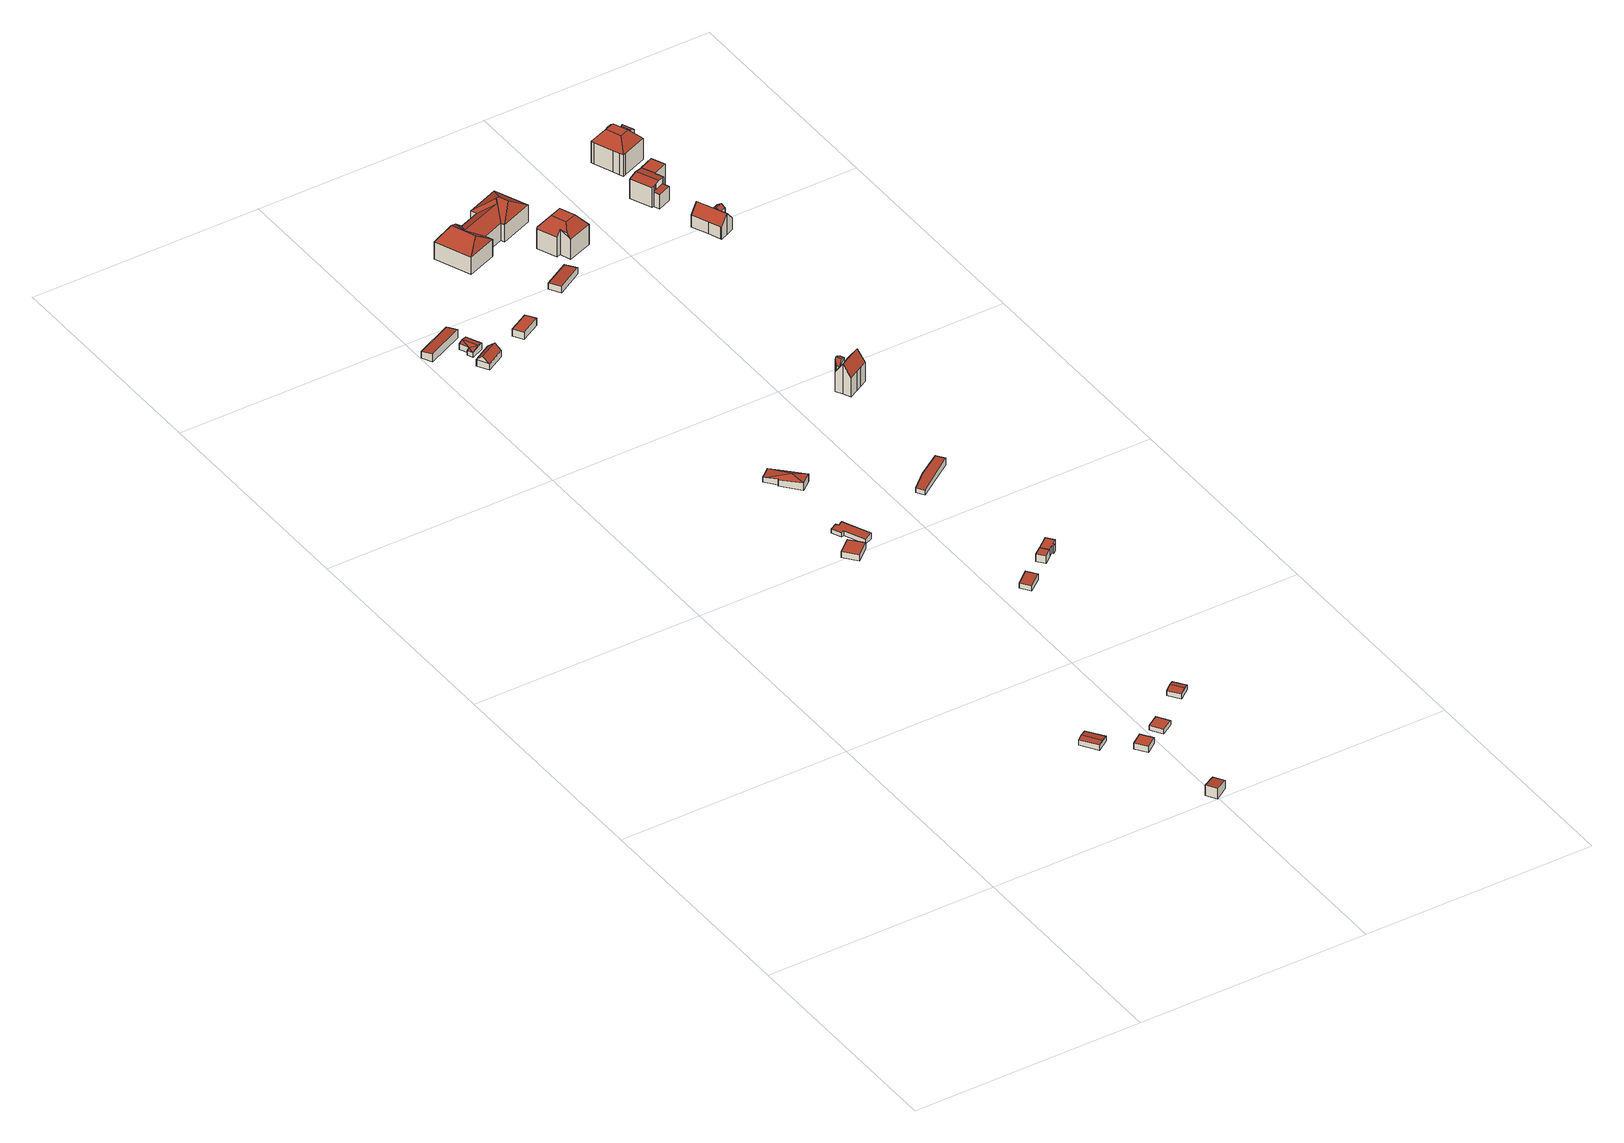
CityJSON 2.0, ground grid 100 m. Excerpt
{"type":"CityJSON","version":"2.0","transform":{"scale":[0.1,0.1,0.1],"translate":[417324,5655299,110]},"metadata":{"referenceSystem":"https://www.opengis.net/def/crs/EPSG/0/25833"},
"CityObjects":{
"building1":{"type":"Building","attributes":{"Dachtyp_tdc":"tdcGableRoof","Gemeindeschluessel":14612000,"Dachneigung":12.07,"QualitaetDacherkennung":87,"Geometrietyp2DReferenz":"3000","measuredHeight":3,"function":"31001_9998","roofType":"3100"},"geometry":[{"type":"Solid","lod":"2","boundaries":[[[[0,1,2,3]],[[1,4,5,2]],[[4,6,7,5]],[[6,0,3,7]],[[4,1,8]],[[0,6,9]],[[1,0,9,8]],[[6,4,8,9]],[[3,2,5,7]]]],"semantics":{"surfaces":[{"type":"WallSurface"},{"type":"RoofSurface"},{"type":"GroundSurface"}],"values":[[0,0,0,0,0,0,1,1,2]]}}]},
"building2":{"type":"Building","attributes":{"Dachtyp_tdc":"tdcPolyFlatRoof","Gemeindeschluessel":14612000,"Dachneigung":8.48,"QualitaetDacherkennung":44,"Geometrietyp2DReferenz":"3000","measuredHeight":4.78,"function":"31001_9998","roofType":"2100"},"geometry":[{"type":"Solid","lod":"2","boundaries":[[[[10,11,12,13]],[[11,14,15,12]],[[14,16,17,15]],[[16,10,13,17]],[[16,14,11,10]],[[13,12,15,17]]]],"semantics":{"surfaces":[{"type":"WallSurface"},{"type":"RoofSurface"},{"type":"GroundSurface"}],"values":[[0,0,0,0,1,2]]}}]},
"building3":{"type":"Building","attributes":{"Dachtyp_tdc":"tdcPolyFlatRoof","Gemeindeschluessel":14612000,"Dachneigung":0,"QualitaetDacherkennung":77,"Geometrietyp2DReferenz":"3000","measuredHeight":2.65,"function":"31001_9998","roofType":"1000"},"geometry":[{"type":"Solid","lod":"2","boundaries":[[[[18,19,20,21]],[[19,22,23,20]],[[22,24,25,23]],[[24,18,21,25]],[[24,22,19,18]],[[21,20,23,25]]]],"semantics":{"surfaces":[{"type":"WallSurface"},{"type":"RoofSurface"},{"type":"GroundSurface"}],"values":[[0,0,0,0,1,2]]}}]},
"building4":{"type":"Building","attributes":{"Dachtyp_tdc":"tdcPolyFlatRoof","Gemeindeschluessel":14612000,"Dachneigung":0,"QualitaetDacherkennung":82,"Geometrietyp2DReferenz":"3000","measuredHeight":2.19,"function":"31001_9998","roofType":"1000"},"geometry":[{"type":"Solid","lod":"2","boundaries":[[[[26,27,28,29]],[[27,30,31,28]],[[30,32,33,31]],[[32,26,29,33]],[[32,30,27,26]],[[29,28,31,33]]]],"semantics":{"surfaces":[{"type":"WallSurface"},{"type":"RoofSurface"},{"type":"GroundSurface"}],"values":[[0,0,0,0,1,2]]}}]},
"building5":{"type":"Building","attributes":{"Dachtyp_tdc":"tdcPolyFlatRoof","Gemeindeschluessel":14612000,"Dachneigung":9.57,"QualitaetDacherkennung":80,"Geometrietyp2DReferenz":"3000","measuredHeight":3.84,"function":"31001_9998","roofType":"2100"},"geometry":[{"type":"Solid","lod":"2","boundaries":[[[[34,35,36,37]],[[35,38,39,36]],[[38,40,41,39]],[[40,34,37,41]],[[40,38,35,34]],[[37,36,39,41]]]],"semantics":{"surfaces":[{"type":"WallSurface"},{"type":"RoofSurface"},{"type":"GroundSurface"}],"values":[[0,0,0,0,1,2]]}}]},
"building6":{"type":"Building","attributes":{"Dachtyp_tdc":"tdcPolyFlatRoof","Gemeindeschluessel":14612000,"Dachneigung":0,"QualitaetDacherkennung":84,"Geometrietyp2DReferenz":"3000","measuredHeight":2.75,"function":"31001_9998","roofType":"1000"},"geometry":[{"type":"Solid","lod":"2","boundaries":[[[[42,43,44,45]],[[43,46,47,44]],[[46,48,49,47]],[[48,42,45,49]],[[48,46,43,42]],[[45,44,47,49]]]],"semantics":{"surfaces":[{"type":"WallSurface"},{"type":"RoofSurface"},{"type":"GroundSurface"}],"values":[[0,0,0,0,1,2]]}}]},
"building7":{"type":"Building","attributes":{"Dachtyp_tdc":"tdcGableRoof","Gemeindeschluessel":14612000,"Dachneigung":42.56,"QualitaetDacherkennung":61,"Geometrietyp2DReferenz":"3000","measuredHeight":5.54,"function":"31001_9998","roofType":"3100"},"geometry":[{"type":"Solid","lod":"2","boundaries":[[[[50,51,52,53]],[[54,55,56,57]],[[58,59,55,54]],[[59,51,56,55]],[[51,50,57,56]],[[50,58,54,57]],[[51,59,52]],[[58,50,53]],[[59,58,53,52]]]],"semantics":{"surfaces":[{"type":"RoofSurface"},{"type":"GroundSurface"},{"type":"WallSurface"}],"values":[[0,1,2,2,2,2,2,2,0]]}}]},
"building8":{"type":"Building","attributes":{"Dachtyp_tdc":"tdcFreeFormRoof","Gemeindeschluessel":14612000,"Dachneigung":11.34,"QualitaetDacherkennung":81,"Geometrietyp2DReferenz":"3000","measuredHeight":3.52,"function":"31001_9998","roofType":"5000"},"geometry":[{"type":"Solid","lod":"2","boundaries":[[[[60,61,62,63]],[[61,64,65,62]],[[64,66,67,65]],[[66,68,69,67]],[[68,70,71,69]],[[70,60,63,71]],[[72,66,73]],[[66,72,68]],[[66,61,73]],[[61,66,64]],[[73,60,70,72]],[[61,60,73]],[[70,68,72]],[[63,62,65,67,69,71]]]],"semantics":{"surfaces":[{"type":"WallSurface"},{"type":"RoofSurface"},{"type":"GroundSurface"}],"values":[[0,0,0,0,0,0,1,1,1,1,1,0,0,2]]}}]},
"building9":{"type":"Building","attributes":{"Dachtyp_tdc":"tdcPolyFlatRoof","Gemeindeschluessel":14612000,"Dachneigung":9.12,"QualitaetDacherkennung":78,"Geometrietyp2DReferenz":"3000","measuredHeight":2.72,"function":"31001_9998","roofType":"2100"},"geometry":[{"type":"Solid","lod":"2","boundaries":[[[[74,75,76,77]],[[75,78,79,76]],[[78,80,81,79]],[[80,82,83,81]],[[82,84,85,83]],[[84,86,87,85]],[[86,88,89,87]],[[88,74,77,89]],[[88,86,84,82,80,78,75,74]],[[77,76,79,81,83,85,87,89]]]],"semantics":{"surfaces":[{"type":"WallSurface"},{"type":"RoofSurface"},{"type":"GroundSurface"}],"values":[[0,0,0,0,0,0,0,0,1,2]]}}]},
"building10":{"type":"Building","attributes":{"Dachtyp_tdc":"tdcGableRoof","Gemeindeschluessel":14612000,"Dachneigung":13.37,"QualitaetDacherkennung":82,"Geometrietyp2DReferenz":"3000","measuredHeight":2.87,"function":"31001_9998","roofType":"3100"},"geometry":[{"type":"Solid","lod":"2","boundaries":[[[[90,91,92,93]],[[91,94,95,92]],[[94,96,97,95]],[[96,90,93,97]],[[94,91,98]],[[90,96,99]],[[91,90,99,98]],[[96,94,98,99]],[[93,92,95,97]]]],"semantics":{"surfaces":[{"type":"WallSurface"},{"type":"RoofSurface"},{"type":"GroundSurface"}],"values":[[0,0,0,0,0,0,1,1,2]]}}]},
"building11":{"type":"Building","attributes":{"Dachtyp_tdc":"tdcFreeFormRoof","Gemeindeschluessel":14612000,"Dachneigung":12.2,"QualitaetDacherkennung":34,"Geometrietyp2DReferenz":"3000","measuredHeight":4.51,"function":"31001_9998","roofType":"5000"},"geometry":[{"type":"Solid","lod":"2","boundaries":[[[[100,101,102,103]],[[101,104,105,102]],[[104,106,107,105]],[[106,108,109,107]],[[108,110,111,109]],[[110,112,113,111]],[[112,114,115,113]],[[114,100,103,115]],[[116,106,104,101,117]],[[116,118,108,106]],[[112,110,118,116]],[[116,117,100,114,112]],[[110,108,118]],[[101,100,117]],[[103,102,105,107,109,111,113,115]]]],"semantics":{"surfaces":[{"type":"WallSurface"},{"type":"RoofSurface"},{"type":"GroundSurface"}],"values":[[0,0,0,0,0,0,0,0,1,1,1,1,0,0,2]]}}]},
"building12":{"type":"Building","attributes":{"Dachtyp_tdc":"tdcPolyFlatRoof","Gemeindeschluessel":14612000,"Dachneigung":3.06,"QualitaetDacherkennung":69,"Geometrietyp2DReferenz":"3000","measuredHeight":3.44,"function":"31001_9998","roofType":"2100"},"geometry":[{"type":"Solid","lod":"2","boundaries":[[[[119,120,121,122]],[[120,123,124,121]],[[123,125,126,124]],[[125,119,122,126]],[[125,123,120,119]],[[122,121,124,126]]]],"semantics":{"surfaces":[{"type":"WallSurface"},{"type":"RoofSurface"},{"type":"GroundSurface"}],"values":[[0,0,0,0,1,2]]}}]},
"building13":{"type":"Building","attributes":{"Dachtyp_tdc":"tdcPolyFlatRoof","Gemeindeschluessel":14612000,"Dachneigung":4.94,"QualitaetDacherkennung":33,"Geometrietyp2DReferenz":"3000","measuredHeight":2.9,"function":"31001_9998","roofType":"2100"},"geometry":[{"type":"Solid","lod":"2","boundaries":[[[[127,128,129,130]],[[128,131,132,129]],[[131,133,134,132]],[[133,127,130,134]],[[133,131,128,127]],[[130,129,132,134]]]],"semantics":{"surfaces":[{"type":"WallSurface"},{"type":"RoofSurface"},{"type":"GroundSurface"}],"values":[[0,0,0,0,1,2]]}}]},
"building14":{"type":"Building","attributes":{"Dachtyp_tdc":"tdcPolyFlatRoof","Gemeindeschluessel":14612000,"Dachneigung":0,"QualitaetDacherkennung":64,"Geometrietyp2DReferenz":"3000","measuredHeight":3.46,"function":"31001_9998","roofType":"1000"},"geometry":[{"type":"Solid","lod":"2","boundaries":[[[[135,136,137,138]],[[136,139,140,137]],[[139,141,142,140]],[[141,135,138,142]],[[141,139,136,135]],[[138,137,140,142]]]],"semantics":{"surfaces":[{"type":"WallSurface"},{"type":"RoofSurface"},{"type":"GroundSurface"}],"values":[[0,0,0,0,1,2]]}}]},
"building15":{"type":"Building","attributes":{"Dachtyp_tdc":"tdcPolyFlatRoof","Gemeindeschluessel":14612000,"Dachneigung":0,"QualitaetDacherkennung":74,"Geometrietyp2DReferenz":"3000","measuredHeight":3.25,"function":"31001_9998","roofType":"1000"},"geometry":[{"type":"Solid","lod":"2","boundaries":[[[[143,136,144,145]],[[136,135,146,144]],[[135,147,148,146]],[[147,149,150,148]],[[149,151,152,150]],[[151,153,154,152]],[[153,155,156,154]],[[155,143,145,156]],[[155,153,151,149,147,135,136,143]],[[145,144,146,148,150,152,154,156]]]],"semantics":{"surfaces":[{"type":"WallSurface"},{"type":"RoofSurface"},{"type":"GroundSurface"}],"values":[[0,0,0,0,0,0,0,0,1,2]]}}]},
"building16":{"type":"Building","attributes":{"Dachtyp_tdc":"tdcPolyFlatRoof","Gemeindeschluessel":14612000,"Dachneigung":3.04,"QualitaetDacherkennung":53,"Geometrietyp2DReferenz":"3000","measuredHeight":3.17,"function":"31001_9998","roofType":"2100"},"geometry":[{"type":"Solid","lod":"2","boundaries":[[[[157,158,159,160]],[[158,161,162,159]],[[161,163,164,162]],[[163,165,166,164]],[[165,157,160,166]],[[165,163,161,158,157]],[[160,159,162,164,166]]]],"semantics":{"surfaces":[{"type":"WallSurface"},{"type":"RoofSurface"},{"type":"GroundSurface"}],"values":[[0,0,0,0,0,1,2]]}}]},
"building17":{"type":"Building","attributes":{"Dachtyp_tdc":"tdcPolyFlatRoof","Gemeindeschluessel":14612000,"Dachneigung":4.28,"QualitaetDacherkennung":67,"Geometrietyp2DReferenz":"3000","measuredHeight":3.02,"function":"31001_9998","roofType":"2100"},"geometry":[{"type":"Solid","lod":"2","boundaries":[[[[167,168,169,170]],[[168,171,172,169]],[[171,173,174,172]],[[173,175,176,174]],[[175,177,178,176]],[[177,167,170,178]],[[177,175,173,171,168,167]],[[170,169,172,174,176,178]]]],"semantics":{"surfaces":[{"type":"WallSurface"},{"type":"RoofSurface"},{"type":"GroundSurface"}],"values":[[0,0,0,0,0,0,1,2]]}}]},
"building18":{"type":"Building","attributes":{"Dachtyp_tdc":"tdcFreeFormRoof","Gemeindeschluessel":14612000,"Dachneigung":33.62,"QualitaetDacherkennung":10,"Geometrietyp2DReferenz":"3000","measuredHeight":12.98,"function":"31001_9998","roofType":"5000"},"geometry":[{"type":"Solid","lod":"2","boundaries":[[[[179,180,181,182,183,184,185,186,187,188,189,190]],[[191,192,180,179]],[[192,193,181,180]],[[193,194,182,181]],[[194,195,183,182]],[[196,197,186,185]],[[195,198,184,183]],[[198,196,185,184]],[[197,199,187,186]],[[199,200,188,187]],[[200,201,189,188]],[[201,202,190,189]],[[202,191,179,190]],[[196,203,197]],[[204,203,196]],[[203,204,205]],[[201,204,202]],[[204,201,205]],[[205,201,200]],[[203,205,200,199]],[[203,199,197]],[[206,207,208,204,196,198]],[[209,210,206,198,195]],[[209,195,194]],[[210,209,194,193]],[[207,206,210,193,192]],[[208,207,192,191]],[[204,208,191,202]]]],"semantics":{"surfaces":[{"type":"GroundSurface"},{"type":"WallSurface"},{"type":"RoofSurface"}],"values":[[0,1,1,1,1,1,1,1,1,1,1,1,1,2,2,2,2,2,2,2,2,2,2,2,2,2,2,2]]}}]},
"building19":{"type":"Building","attributes":{"Dachtyp_tdc":"tdcFreeFormRoof","Gemeindeschluessel":14612000,"Dachneigung":55,"QualitaetDacherkennung":64,"Geometrietyp2DReferenz":"3000","measuredHeight":14.3,"function":"31001_9998","roofType":"5000"},"geometry":[{"type":"Solid","lod":"2","boundaries":[[[[211,212,213,214]],[[212,215,216,213]],[[215,217,218,216]],[[217,219,220,218]],[[219,221,222,220]],[[221,223,224,222]],[[223,225,226,224]],[[225,227,228,226]],[[227,229,230,228]],[[229,211,214,230]],[[231,232,217,215,212,233,234]],[[223,221,219,232,231,235]],[[223,235,236,237,225]],[[237,236,234,233,211,229,227]],[[236,235,231,234]],[[227,225,237]],[[219,217,232]],[[212,211,233]],[[214,213,216,218,220,222,224,226,228,230]]]],"semantics":{"surfaces":[{"type":"WallSurface"},{"type":"RoofSurface"},{"type":"GroundSurface"}],"values":[[0,0,0,0,0,0,0,0,0,0,1,1,1,1,1,0,0,0,2]]}}]},
"building20":{"type":"Building","attributes":{"Gemeindeschluessel":14612000,"Geometrietyp2DReferenz":"3000","function":"31001_3043","roofType":"9999"},"children":["building20-1","building20-2"]},
"building20-1":{"type":"BuildingPart","attributes":{"Dachtyp_tdc":"tdcFreeFormRoof","Dachneigung":61.05,"QualitaetDacherkennung":32,"Geometrietyp2DReferenz":"3000","measuredHeight":11.68,"roofType":"5000"},"parents":["building20"],"geometry":[{"type":"MultiSurface","lod":"2","boundaries":[[[238,239,240,241]],[[239,242,243,240]],[[242,244,245,243]],[[244,246,247,245]],[[246,248,249,250,247]],[[238,251,252,242,239]],[[251,248,246,244,252]],[[238,253,248,251]],[[244,242,252]],[[241,240,243,245,247,250]]],"semantics":{"surfaces":[{"type":"WallSurface"},{"type":"RoofSurface"},{"type":"GroundSurface"}],"values":[0,0,0,0,0,1,1,0,0,2]}}]},
"building20-2":{"type":"BuildingPart","attributes":{"Dachtyp_tdc":"tdcGableRoof","Dachneigung":54.4,"QualitaetDacherkennung":65,"Geometrietyp2DReferenz":"3000","measuredHeight":13.7,"roofType":"3100"},"parents":["building20"],"geometry":[{"type":"MultiSurface","lod":"2","boundaries":[[[254,255,256,257]],[[255,258,259,256]],[[258,260,261,259]],[[260,262,263,261]],[[262,264,265,263]],[[264,238,241,265]],[[249,266,267,250]],[[266,268,269,267]],[[268,270,271,269]],[[270,272,273,271]],[[272,254,257,273]],[[268,266,249,253,238,264,262,260,258]],[[258,255,254,272,270,268]],[[257,256,259,261,263,265,241,250,267,269,271,273]]],"semantics":{"surfaces":[{"type":"WallSurface"},{"type":"RoofSurface"},{"type":"GroundSurface"}],"values":[0,0,0,0,0,0,0,0,0,0,0,1,1,2]}}]},
"building21":{"type":"Building","attributes":{"Gemeindeschluessel":14612000,"Geometrietyp2DReferenz":"3000","function":"31001_9998","roofType":"9999"},"children":["building21-1","building21-2"]},
"building21-1":{"type":"BuildingPart","attributes":{"Dachtyp_tdc":"tdcGableRoof","Dachneigung":40.59,"QualitaetDacherkennung":72,"Geometrietyp2DReferenz":"3000","measuredHeight":7.19,"roofType":"3100"},"parents":["building21"],"geometry":[{"type":"MultiSurface","lod":"2","boundaries":[[[274,275,276,277,278]],[[275,279,280,276]],[[279,281,282,283,280]],[[279,275,284]],[[274,281,285]],[[275,274,285,284]],[[281,279,284,285]],[[277,276,280,283]]],"semantics":{"surfaces":[{"type":"WallSurface"},{"type":"RoofSurface"},{"type":"GroundSurface"}],"values":[0,0,0,0,0,1,1,2]}}]},
"building21-2":{"type":"BuildingPart","attributes":{"Dachtyp_tdc":"tdcGableRoof","Dachneigung":49.67,"QualitaetDacherkennung":82,"Geometrietyp2DReferenz":"3000","measuredHeight":9.61,"roofType":"3100"},"parents":["building21"],"geometry":[{"type":"MultiSurface","lod":"2","boundaries":[[[286,287,288,289]],[[287,290,291,288]],[[290,292,293,291]],[[292,278,277,293]],[[282,294,295,283]],[[294,296,297,295]],[[296,298,299,297]],[[298,296,294,282,278,292,290]],[[298,300,301,299]],[[300,302,303,301]],[[302,286,289,303]],[[290,287,286,302,300,298]],[[289,288,291,293,277,283,295,297,299,301,303]]],"semantics":{"surfaces":[{"type":"WallSurface"},{"type":"RoofSurface"},{"type":"GroundSurface"}],"values":[0,0,0,0,0,0,0,1,0,0,0,1,2]}}]},
"building22":{"type":"Building","attributes":{"Gemeindeschluessel":14612000,"Geometrietyp2DReferenz":"3000","function":"31001_9998","roofType":"9999"},"children":["building22-1","building22-2","building22-3"]},
"building22-1":{"type":"BuildingPart","attributes":{"Dachtyp_tdc":"tdcPolyFlatRoof","Dachneigung":0,"QualitaetDacherkennung":64,"Geometrietyp2DReferenz":"3000","measuredHeight":9.62,"roofType":"1000"},"parents":["building22"],"geometry":[{"type":"MultiSurface","lod":"2","boundaries":[[[304,305,306,307,308]],[[305,309,310,306]],[[309,311,312,313,310]],[[311,309,305,304]],[[307,306,310,313]]],"semantics":{"surfaces":[{"type":"WallSurface"},{"type":"RoofSurface"},{"type":"GroundSurface"}],"values":[0,0,0,1,2]}}]},
"building22-2":{"type":"BuildingPart","attributes":{"Dachtyp_tdc":"tdcGableRoof","Dachneigung":10.91,"QualitaetDacherkennung":50,"Geometrietyp2DReferenz":"3000","measuredHeight":9.96,"roofType":"3100"},"parents":["building22"],"geometry":[{"type":"MultiSurface","lod":"2","boundaries":[[[314,315,316,317]],[[315,318,316]],[[319,320,321]],[[319,322,323,320]],[[322,324,325,323]],[[324,326,327,325]],[[326,308,307,327]],[[312,314,317,313]],[[326,324,322,319,328]],[[328,315,314,312,308,326]],[[317,316,329,320,323,325,327,307,313]]],"semantics":{"surfaces":[{"type":"WallSurface"},{"type":"RoofSurface"},{"type":"GroundSurface"}],"values":[0,0,0,0,0,0,0,0,1,1,2]}}]},
"building22-3":{"type":"BuildingPart","attributes":{"Dachtyp_tdc":"tdcPolyFlatRoof","Dachneigung":6.77,"QualitaetDacherkennung":64,"Geometrietyp2DReferenz":"3000","measuredHeight":6.7,"roofType":"2100"},"parents":["building22"],"geometry":[{"type":"MultiSurface","lod":"2","boundaries":[[[330,320,329,316,331]],[[332,321,320,330]],[[318,333,331,316]],[[333,332,330,331]],[[333,318,334,321,332]]],"semantics":{"surfaces":[{"type":"GroundSurface"},{"type":"WallSurface"},{"type":"RoofSurface"}],"values":[0,1,1,1,2]}}]},
"building23":{"type":"Building","attributes":{"Gemeindeschluessel":14612000,"Geometrietyp2DReferenz":"3000","function":"31001_9998","roofType":"9999"},"children":["building23-1","building23-2"]},
"building23-1":{"type":"BuildingPart","attributes":{"Dachtyp_tdc":"tdcCutTentRoof","Dachneigung":48.5,"QualitaetDacherkennung":61,"Geometrietyp2DReferenz":"3000","measuredHeight":14.53,"roofType":"9999"},"parents":["building23"],"geometry":[{"type":"MultiSurface","lod":"2","boundaries":[[[335,336,337,338]],[[336,339,340,337]],[[339,341,342,340]],[[341,343,344,342]],[[343,345,346,344]],[[345,347,348,346]],[[347,349,350,348]],[[349,351,352,350]],[[351,353,354,352]],[[353,355,356,354]],[[355,357,358,356]],[[357,359,360,358]],[[341,339,336,361,362]],[[349,347,345,343,341,362,363]],[[355,353,351,349,363,364]],[[336,335,359,357,355,364,361]],[[364,363,362,361]],[[338,337,340,342,344,346,348,350,352,354,356,358,360]]],"semantics":{"surfaces":[{"type":"WallSurface"},{"type":"RoofSurface"},{"type":"GroundSurface"}],"values":[0,0,0,0,0,0,0,0,0,0,0,0,1,1,1,1,1,2]}}]},
"building23-2":{"type":"BuildingPart","attributes":{"Dachtyp_tdc":"tdcGableRoof","Dachneigung":42.94,"QualitaetDacherkennung":38,"Geometrietyp2DReferenz":"3000","measuredHeight":11.39,"roofType":"3100"},"parents":["building23"],"geometry":[{"type":"MultiSurface","lod":"2","boundaries":[[[365,366,367,360,359]],[[366,368,369,367]],[[368,370,335,338,369]],[[366,365,371]],[[370,368,372]],[[365,370,372,371]],[[368,366,371,372]],[[338,360,367,369]]],"semantics":{"surfaces":[{"type":"WallSurface"},{"type":"RoofSurface"},{"type":"GroundSurface"}],"values":[0,0,0,0,0,1,1,2]}}]}
},
"vertices":[
[792,491,35],[744,562,35],[744,562,10],[792,491,10],[796,598,32],[796,598,10],[845,527,32],[845,527,10],[765,577,40],[814,505,40],
[967,42,60],[1025,81,50],[1025,81,12],[967,42,12],[1053,39,49],[1053,39,12],[995,0,60],[995,0,12],
[901,428,39],[950,463,39],[950,463,12],[901,428,12],[985,415,39],[985,415,12],[937,380,39],[937,380,12],
[1014,496,33],[1065,528,33],[1065,528,12],[1014,496,12],[1097,477,33],[1097,477,12],[1046,445,33],[1046,445,12],
[21,3844,57],[0,3889,49],[0,3889,19],[21,3844,19],[160,3964,49],[160,3964,19],[181,3919,57],[181,3919,19],
[634,2007,44],[694,2058,44],[694,2058,16],[634,2007,16],[741,2004,44],[741,2004,16],[680,1953,44],[680,1953,16],
[170,3686,49],[251,3732,49],[238,3756,75],[156,3710,75],[143,3734,20],[224,3780,20],[251,3732,20],[170,3686,20],[143,3734,51],[224,3780,51],
[215,3808,50],[162,3784,41],[162,3784,20],[215,3808,20],[151,3809,41],[151,3809,20],[164,3815,47],[164,3815,20],[146,3855,47],[146,3855,20],[187,3873,50],[187,3873,20],[163,3862,55],[191,3797,55],
[682,2148,41],[709,2160,45],[709,2160,22],[682,2148,22],[715,2148,45],[715,2148,22],[734,2156,49],[734,2156,22],[787,2037,49],[787,2037,22],[753,2021,43],[753,2021,22],[713,2110,43],[713,2110,22],[701,2105,41],[701,2105,22],
[1234,676,32],[1270,629,32],[1270,629,10],[1234,676,10],[1222,592,32],[1222,592,10],[1186,640,32],[1186,640,10],[1246,610,39],[1210,658,39],
[676,2499,55],[638,2546,49],[638,2546,26],[676,2499,26],[659,2563,49],[659,2563,26],[681,2581,49],[681,2581,26],[720,2534,53],[720,2534,26],[782,2456,60],[782,2456,26],[737,2419,60],[737,2419,26],[673,2496,53],[673,2496,26],[725,2480,72],[645,2536,51],[782,2456,61],
[378,3771,57],[354,3814,55],[354,3814,23],[378,3771,23],[441,3862,55],[441,3862,23],[465,3819,57],[465,3819,23],
[1172,1493,44],[1116,1450,38],[1116,1450,15],[1172,1493,15],[1086,1490,38],[1086,1490,15],[1141,1532,44],[1141,1532,15],
[1257,1614,55],[1282,1582,55],[1282,1582,20],[1257,1614,20],[1249,1556,55],[1249,1556,20],[1224,1588,55],[1224,1588,20],
[1300,1596,55],[1282,1582,22],[1300,1596,22],[1257,1614,22],[1308,1654,55],[1308,1654,22],[1333,1622,55],[1333,1622,22],[1313,1606,55],[1313,1606,22],[1318,1600,55],[1318,1600,22],[1305,1590,55],[1305,1590,22],
[1091,2136,59],[1069,2168,59],[1069,2168,38],[1091,2136,38],[1136,2225,63],[1136,2225,38],[1233,2285,69],[1233,2285,38],[1257,2250,69],[1257,2250,38],
[620,3978,55],[734,4042,55],[734,4042,29],[620,3978,29],[742,4026,56],[742,4026,29],[747,4018,57],[747,4018,29],[761,3994,59],[761,3994,29],[648,3930,59],[648,3930,29],
[601,4436,20],[591,4461,20],[732,4517,20],[790,4373,20],[649,4317,20],[642,4334,20],[552,4298,20],[563,4269,20],[436,4218,20],[373,4373,20],[501,4424,20],[511,4400,20],[601,4436,99],[591,4461,99],[732,4517,99],[790,4373,99],[649,4317,99],[552,4298,99],[563,4269,99],[642,4334,99],[436,4218,99],[373,4373,99],[501,4424,99],[511,4400,99],[489,4269,145],[480,4329,136],[448,4373,145],[680,4423,145],[680,4422,145],[672,4405,136],[705,4380,150],[690,4419,150],
[721,4211,119],[739,4218,124],[739,4218,29],[721,4211,29],[737,4222,119],[737,4222,29],[838,4260,119],[838,4260,29],[848,4232,130],[848,4232,29],[855,4235,119],[855,4235,29],[897,4125,122],[897,4125,29],[790,4084,122],[790,4084,29],[773,4130,145],[773,4130,29],[755,4123,121],[755,4123,29],[824,4212,172],[840,4253,129],[725,4213,124],[773,4193,172],[850,4147,172],[797,4127,172],[784,4100,145],
[1192,2871,128],[1185,2883,128],[1185,2883,39],[1192,2871,39],[1188,2898,145],[1188,2898,39],[1203,2906,152],[1203,2906,39],[1215,2904,149],[1215,2904,39],[1223,2888,149],[1223,2888,128],[1223,2888,39],[1205,2879,155],[1193,2900,155],[1192,2872,128],
[1227,2812,127],[1192,2793,127],[1192,2793,39],[1227,2812,39],[1175,2824,176],[1175,2824,39],[1159,2854,128],[1159,2854,39],[1162,2855,128],[1162,2855,39],[1169,2859,128],[1169,2859,39],[1256,2906,128],[1256,2906,39],[1272,2876,176],[1272,2876,39],[1288,2845,127],[1288,2845,39],[1256,2828,127],[1256,2828,39],
[1329,3949,126],[1360,3962,126],[1360,3962,68],[1329,3949,68],[1329,3949,123],[1373,3930,126],[1373,3930,68],[1343,3918,126],[1343,3918,123],[1343,3918,68],[1366,3946,140],[1336,3933,140],
[1276,3895,123],[1246,3965,123],[1246,3965,68],[1276,3895,68],[1278,3979,165],[1278,3979,68],[1311,3993,123],[1311,3993,68],[1342,3918,123],[1342,3918,68],[1364,3867,123],[1364,3867,68],[1332,3853,165],[1332,3853,68],[1299,3839,123],[1299,3839,68],[1297,3844,123],[1297,3844,68],
[1217,4260,170],[1278,4287,170],[1278,4287,74],[1217,4260,74],[1217,4260,167],[1303,4230,170],[1303,4230,74],[1243,4203,170],[1243,4203,167],[1243,4203,74],
[1258,4169,167],[1251,4166,168],[1251,4166,74],[1258,4169,74],[1251,4166,141],[1194,4140,167],[1194,4140,74],[1194,4140,141],[1186,4137,166],[1186,4137,74],[1146,4229,166],[1146,4229,74],[1184,4246,174],[1184,4246,74],[1224,4154,174],[1224,4154,74],
[1205,4115,74],[1262,4140,74],[1205,4115,138],[1262,4140,138],[1224,4154,141],
[1285,4435,192],[1306,4382,192],[1306,4382,94],[1285,4435,94],[1200,4340,192],[1200,4340,94],[1187,4335,192],[1187,4335,94],[1180,4351,192],[1180,4351,94],[1169,4378,192],[1169,4378,94],[1137,4459,192],[1137,4459,94],[1132,4471,192],[1132,4471,94],[1215,4504,192],[1215,4504,94],[1233,4512,192],[1233,4512,94],[1251,4519,192],[1251,4519,94],[1261,4494,192],[1261,4494,94],[1268,4476,192],[1268,4476,94],[1253,4404,239],[1210,4387,239],[1185,4450,239],[1227,4466,239],
[1268,4476,206],[1289,4485,194],[1289,4485,94],[1306,4444,194],[1306,4444,94],[1285,4435,206],[1275,4479,208],[1292,4438,208]
]}
